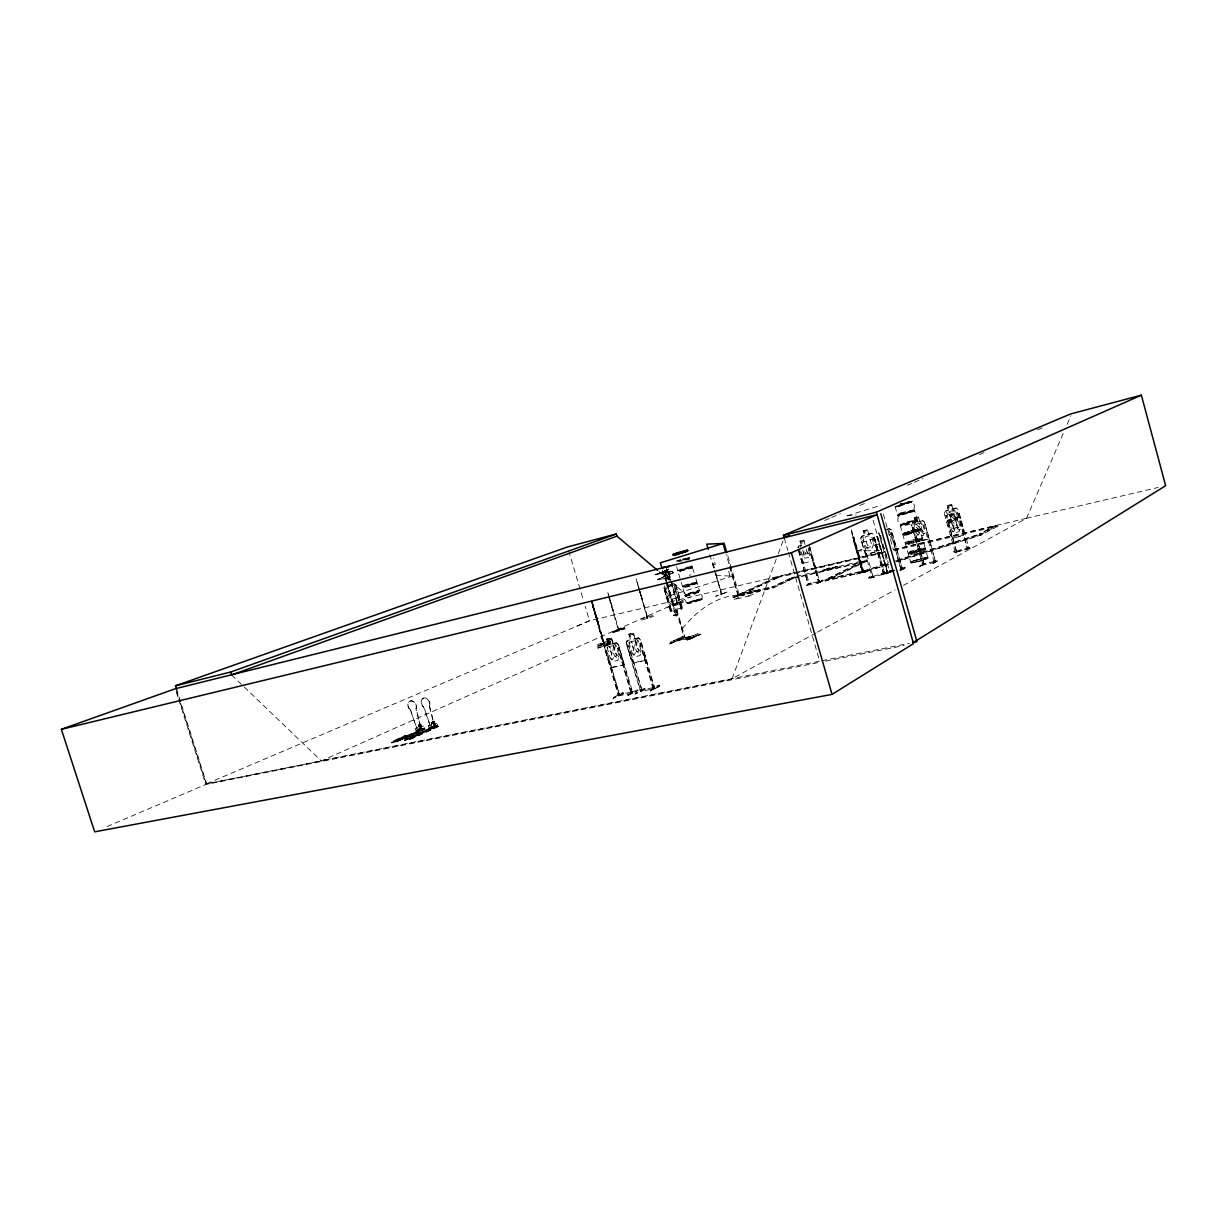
<?xml version="1.0" encoding="UTF-8"?>
<svg xmlns="http://www.w3.org/2000/svg" width="1227" height="1227" viewBox="0 0 1227 1227"><rect width="100%" height="100%" fill="white"/><g stroke="black" fill="none" stroke-linecap="round" stroke-linejoin="round"><path stroke-width="0.75" stroke-dasharray="5 3.75" d="M420.232 725.97C421.122 722.657 417.487 728.639 418.806 725.295C420.616 725.556 420.692 725.126 419.297 725.433M433.959 722.32C433.852 723.209 430.57 721.721 432.732 723.47M894.437 546.705L894.667 541.981L894.652 546.797M915.158 537.349L917.827 541.582L927.888 539.22L927.98 534.312M876.692 551.199L876.799 546.429L873.348 534.42M876.83 551.322L876.937 546.414M899.636 515.11L914.805 510.447L907.305 511.536L897.32 515.202L900.802 512.871M927.351 557.426L927.934 558.086A8.896 0.89 -15.5 0 1 914.115 562.487L910.802 562.764L900.265 525.509L917.014 520.524M904.054 524.45C890.894 528.653 918.532 523.408 917.597 520.509C912.044 518.868 894.943 532.671 898.302 516.153M925.127 547.963L917.566 520.555L907.842 522.073L900.281 525.555M922.735 539.236L922.75 539.036A9.018 0.813 -15.6 0 0 910.909 541.582A9.018 0.813 -15.6 0 0 908.732 543.622A9.018 0.813 -15.6 0 0 922.704 539.205L922.75 538.883M925.511 549.067L925.511 549.129A9.003 0.859 -15.6 0 0 913.686 551.475A9.003 0.859 -15.6 0 0 911.538 553.592A9.003 0.859 -15.6 0 0 925.511 549.159L925.541 548.73M418.944 726.399L418.269 725.586L419.251 725.817M420.048 724.651L419.404 726.047L419.925 724.697M420.401 725.034L419.557 724.942M419.818 725.28L420.631 725.341L418.361 726.185M420.708 725.51L418.269 725.863L420.953 724.85M432.625 723.409C431.168 723.24 435.784 721.323 432.318 723.501M434.373 722.304L433.039 723.178L433.192 722.043M432.763 722.78L433.821 722.596M432.548 722.381L432.425 723.332L433.606 722.703M961.232 521.23L961.094 526.122L950.388 529.19L947.581 525.156L950.48 529.021M680.065 578.515L676.629 566.782M685.418 568.592L692.657 567.043L691.645 568.162M420.186 724.651L419.665 725.955L418.407 725.801M419.481 726.231L420.539 725.28M433.453 722.166L433.361 721.905M684.957 569.359L677.718 570.724M917.551 520.754L905.419 524.711L900.143 525.033L905.541 522.15L917.229 519.742L914.79 511.199L898.287 516.153M622.917 692.58L623.224 693.5L613.117 698.255M613.638 698.148L613.592 697.289L613.868 698.224M692.688 566.889L678.102 571.797L691.66 568.162M623.055 693.378L613.086 698.378M645.08 689.083L635.034 693.976L645.08 689.083L644.727 688.194M644.911 688.96L635.034 693.976M914.79 510.539L897.627 515.8M669.651 643.945L683.209 637.687L683.04 636.476L683.485 638.04L669.681 644.022L683.209 637.687M670.74 643.362L669.727 643.792M667.151 583.975L663.884 572.702L664.957 570.662M692.672 567.089L677.841 571.337L691.997 566.353L691.246 562.549M952.229 515.953C953.195 511.782 941.002 509.481 951.585 516.598C947.06 524.865 952.842 524.604 952.766 517.303C956.385 523.607 961.615 520.647 953.456 516.03C957.566 508.469 952.535 507.963 952.275 515.263M810.986 582.764L804.774 586.368M811.062 583.392L804.759 586.475M886.63 573.04L886.17 573.853M886.692 573.699L891.093 571.567M914.115 562.487A8.896 0.89 -15.5 0 1 916.216 560.325A8.896 0.89 -15.5 0 1 927.903 558.101A8.88 0.89 -15.5 0 1 914.115 562.457A8.88 0.89 -15.5 0 1 916.216 560.294A8.88 0.89 -15.5 0 1 927.888 558.07L927.229 558.162M667.197 582.426L677.135 615.724C668.485 615.877 679.835 613.929 675.479 614.267M676.46 615.908L673.577 615.479M676.568 613.975L676.66 615.202M868.777 577.902L869.283 576.951L874.36 577.81L868.777 577.932L874.36 577.81M919.759 566.506L925.342 562.81L919.238 566.721L924.836 563.668M919.667 565.877L919.959 566.567M925.403 563.484L919.238 566.721M677.703 570.846L692.534 566.598L687.013 567.135L677.687 570.448L684.804 568.853M920.173 530.018L908.087 534.036M920.097 529.389L914.038 531.644M953.532 552.043L954.085 551.138L956.201 552.886L953.563 552.012L954.054 551.153M433.438 723.286L432.042 722.565L431.919 723.516M435.616 725.525L434.189 721.476L435.738 725.939L429.603 727.136L437.149 725.556L436.965 723.363L437.778 725.985L431.827 727.228L404.634 740.28L432.978 726.982L433.56 727.565M422.103 728.393L416.214 729.774L423.76 728.301L423.576 726.108L425.048 729.221L395.984 741.998L424.971 729.313L397.517 741.338M919.913 529.696L918.149 530.647L920.173 529.711M914.391 531.26L919.744 528.96L918.133 529.021M911.661 501.996L900.695 505.861M909.084 533.653L908.072 534.497L919.621 530.371M917.581 521.368L914.422 521.567M915.449 531.138L903.317 533.883M917.428 520.049L900.679 525.064M913.486 531.644L913.363 531.69M610.663 642.043L597.825 645.862L597.61 645.111L610.448 641.292L597.365 645.954L610.555 642.856M804.145 551.567C800.571 558.684 805.449 559.221 805.157 552.288C808.486 558.438 812.749 555.831 805.71 551.153M906.753 512.395C914.529 513.576 917.505 503.714 910.357 501.306L911.569 501.506M900.066 505.509L912.106 501.475M904.636 534.773L902.888 534.451M665.157 570.739L666.813 579.42M433.223 722.258L431.613 723.301M420.708 732.718L417.533 733.792L423.514 732.565L417.257 733.823L420.708 732.718L419.143 732.55L414.787 735.05M420.554 732.366L417.257 733.823M432.656 722.672L433.453 722.688M898.072 505.616L907.612 502.963L898.685 505.386M913.041 531.92L915.572 531.26M701.016 599.834L701.967 599.267L699.743 600.402M897.842 515.938L899.652 515.11M403.974 735.985L410.048 735.295L403.836 736.553L407.272 735.448L405.723 735.28L401.382 737.764M407.119 735.096L403.836 736.553M732.105 678.684L777.565 555.54M778.225 553.76L784.145 537.702L787.811 550.417M927.351 558.469L924.575 559.65M920.051 529.65L916.584 529.328M419.358 730.387L420.263 730.249L391.551 742.565C389.925 741.537 401.045 738.823 401.919 738.409M392.103 742.841L391.474 742.289L398.023 741.675M405.57 740.142C403.192 735.709 426.459 735.74 404.772 739.037M437.548 726.706L438.453 726.491L436.643 726.215L405.8 740.034L406.612 739.927M437.947 726.261L409.481 739.283L437.794 725.985M423.76 728.301L421.076 729.528L420.432 727.427L421.689 729.958L415.8 731.169L415.002 728.562L416.106 730.556L418.79 729.329L418.146 727.243L418.652 730.234M419.649 729.712L418.499 729.942M423.76 729.528L423.407 729.237M416.106 730.556L424.542 729.007M429.45 727.826L434.481 726.798L434.297 724.59L435.094 727.228L429.143 728.455L428.33 725.817L429.45 727.826L432.119 726.599L431.475 724.497L431.689 727.918M903.455 585.34L1026.57 518.269L1063.395 433.054M1067.153 424.358L1070.91 415.662M604.543 647.611L605.524 645.203L604.374 647.565L619.114 695.663L618.239 694.145M627.38 640.325L626.215 642.718L627.38 640.325L630.325 639.696M626.383 642.764L627.503 640.494L638.347 638.086M664.804 585.892L663.945 587.764L667.595 600.172L670.939 604.359L678.914 602.503L679.543 597.365L675.878 584.896L674.098 583.653M678.408 604.512L667.687 607.288M797.811 547.825L798.792 545.969L801.415 545.478L800.203 541.23M797.949 547.856L798.884 546.092M418.591 725.387L419.481 725.51L418.56 725.74M419.189 725.126L418.867 725.924M419.527 725.126L420.539 725.832M431.781 723.04L433.162 723.27M432.471 722.55L433.223 722.442M923.41 563.53L922.29 563.76L922.673 565.126L911.63 525.095L912.75 523.085L922.704 520.662L924.529 521.981L935.664 562.181L924.345 522.104M944.376 513.085L945.496 511.153L955.956 508.131M946.738 522.211L947.919 520.156L950.864 519.312L949.591 514.803L954.161 513.5L955.419 517.993L958.517 517.104M946.922 522.227L948.026 520.294L958.486 517.273L960.281 518.392L963.594 530.371M693.577 637.242L693.117 635.663L676.506 639.788L677.028 640.985L693.071 637.488L693.117 635.663M677.503 640.586L676.506 639.497L676.997 640.847M865.526 572.15L865.418 571.521C859.268 570.463 859.59 573.576 865.618 572.257M418.852 725.372L419.619 724.835M702.043 599.221L698.24 599.19M628.976 634.206L630.632 639.804L628.837 642.181L631.92 652.611L635.601 656.568L640.003 655.617L641.046 650.617L637.948 640.172L635.034 638.822L633.27 633.27L628.884 634.252M914.192 560.616L910.725 562.227L911.354 562.84M799.927 547.365L801.415 545.478M915.695 522.533L913.992 524.573L916.385 533.116L919.56 536.276L923.548 535.325L924.667 531.153L922.259 522.579L919.683 521.567L918.486 516.782L914.161 517.855L915.511 522.411M951.032 519.404L949.177 521.567L951.523 529.972L954.805 532.917L959.054 531.69L960.312 527.426L957.98 519.036L955.281 518.177M658.454 573.929L655.678 574.435M701.522 599.052L694.697 600.325M688.301 602.304L687.212 603.439L701.737 599.159M690.908 603.055L687.243 603.454L688.439 602.825M655.31 574.696L655.939 574.374M701.936 599.267C705.218 585.708 677.457 594.021 687.396 603.454M685.571 596.015L694.329 594.313L699.835 591.414L685.479 596.383M685.187 596.061L690.632 593.531L699.819 591.537L684.881 595.371L687.105 593.73L697.381 590.754M695.924 578.592L696.66 582.288L682.534 586.368L680.31 579.374M874.145 577.764L869.253 576.951L868.777 577.932M672.365 571.629L673.776 572.534L657.611 579.589M393.207 742.657L392.333 742.749L423.254 728.961M397.257 741.814L397.272 740.541L391.321 741.752M682.979 636.491L670.448 642.212L683.04 636.476M622.472 693.531L623.224 693.5M692.411 567.81L694.727 574.481M687.488 602.932L698.316 599.374M689.727 558.208L687.733 557.764M689.773 557.579L682.273 560.202M677.488 602.518L677.442 602.426M659.451 579.481L658.224 579.42L662.12 577.595M658.393 579.451L659.221 578.715M677.243 603.807L667.779 570.969L665.417 566.168M683.47 602.058L672.672 604.804L683.071 601.598M913.21 531.46L915.02 531.414M883.026 572.733L884.636 572.288L885.02 573.622M909.008 533.699L908.363 533.837M891.262 571.721L871.968 577.718C869.698 576.107 874.636 575.126 873.225 577.38L862.918 540.662L861.737 541.03M910.756 532.38L903.241 535.325L906.354 535.003M903.087 534.635L914.989 530.724M903.486 533.254L903.471 534.497L908.103 534.067M969.1 548.454L955.327 552.411L954.836 551.046L956.17 550.724M679.144 619.896L684.083 637.733L685.065 637.442L676.875 610.11M684.099 637.749L684.697 637.519M816.108 632.933L731.123 679.221L206.688 783.746L176.611 689.436M817.78 632.012L895.05 589.911M1026.57 518.269L894.008 549.451M934.222 561L934.284 562.487L934.084 561.03M933.21 563.469L938.67 560.478M933.057 563.607L938.394 559.849L933.103 563.392M934.008 561.521L924.038 563.714M922.382 563.76L922.827 565.095L935.925 562.058L935.541 560.708L933.9 561.138M911.339 501.705L912.182 501.552L911.477 501.183M924.299 564.681L913.732 527.564L912.566 527.855M979.836 535.049L995.634 526.628L995.342 525.57L979.545 533.96L979.836 535.049L982.244 534.481L997.996 526.076L997.704 525.018L979.545 533.96M907.106 502.963L906.508 502.733M923.977 564.819L923.778 563.362M890.695 532.947L892.044 532.579L902.566 569.359L901.032 569.773L890.894 532.855L901.032 569.773L900.756 568.346M900.357 570.693L905.955 567.733L905.051 567.165L899.437 570.126L899.652 570.892L905.403 567.794M900.894 568.316L902.182 568.009L902.489 569.359L891.247 529.819L889.391 528.561L886.6 529.22M886.139 573.96L891.799 570.954M890.833 570.601C891.784 574.589 888.287 569.021 889.82 572.319L878.716 532.825M890.879 570.816L886.569 573.07L892.228 570.156M594.083 610.509L603.684 644.712M592.978 605.003L604.574 643.792L603.377 641.491M603.5 642.641L604.65 645.939L603.469 643.7M650.003 689.957C668.47 681.691 654.911 685.187 650.295 690.908L660.279 686.016L659.221 685.233M653.132 688.945L639.819 643.423L641.46 642.979L639.819 643.423M650.295 690.908L659.635 686.016L650.463 690.74M636.153 578.761L647.764 618.301L637.15 582.288M701.507 599.021L689.267 602.886M727.764 555.862L739.406 595.494M653.117 687.089L654.574 686.783L655.065 688.454L640.387 691.537M654.497 686.783L654.344 688.73L640.325 639.666L638.362 637.887L640.463 639.558L654.804 688.485M652.779 687.749L641.89 689.865M618.73 631.015L618.408 629.942M619.144 630.877L618.101 628.837M646.782 617.426L647.35 618.408L638.009 585.892M676.2 610.31L684.697 637.626M641.675 689.375C642.703 693.424 639.451 686.016 640.801 691.307L626.491 642.703M644.804 688.148L635.479 692.964L635.831 693.807M642.242 691.016L628.669 645.801L642.028 691.046M646.506 616.276L646.767 617.534M863.256 572.211L853.348 537.073L863.578 572.181M637.12 689.712L638.147 690.494L628.071 695.372L627.795 694.436L637.212 689.773M631 693.408L631.215 691.491L631.245 693.362M628.071 695.372L637.519 690.494M630.647 692.227L619.942 694.298M619.482 693.991C619.252 698.117 621.337 692.35 617.979 694.313M887.75 564.389L864.79 571.92L825.173 580.969L824.866 579.88L864.483 570.816L887.443 563.3M613.515 697.396L622.948 692.58M927.888 539.22L917.888 541.398L915.281 537.288M677.381 602.917L673.332 604.85L677.013 603.009M668.746 572.994L677.749 603.669L667.549 569.497L671.016 578.991M618.393 694.114L618.393 695.954L605.524 650.908L606.798 650.632L619.635 695.709M817.121 583.454L823.532 580.601L817.09 583.653L822.703 580.049L816.906 582.917M819.743 580.892C816.446 582.119 820.572 579.635 820.096 582.15M818.332 581.659L809.268 583.745M825.173 580.969L863.609 562.027L863.302 561L824.866 579.88M866.86 561L828.593 579.88L828.286 578.807L866.569 559.972L866.86 561L792.979 578.162L772.642 587.779L772.35 586.751L792.688 577.15L792.979 578.162M798.47 550.478L808.348 584.911C811.062 583.945 807.795 583.239 809.651 584.543M884.774 549.129L882.152 544.941M644.804 654.635L644.988 660.525L644.742 654.589M925.143 524.88L923.946 525.156L934.284 562.503M924.468 522.012L922.704 520.662M913.732 527.564L924.161 564.711M911.63 525.095L923.057 564.957M879.56 535.585L880.71 535.309M645.095 660.463L633.899 662.887L630.647 657.687L634.068 662.626L644.927 660.31M887.55 571.368C885.158 571.629 888.793 570.862 887.934 572.702L872.811 519.282M672.059 584.543L668.47 586.399M737.289 595.126L773.332 586.797L793.7 577.181L793.992 578.193L773.623 587.825L737.58 596.138L737.289 595.126L777.059 576.69L777.335 577.672L737.58 596.138M622.733 665.065L622.81 659.359L622.902 665.233L612.012 667.565L608.791 662.411L612.166 667.304M891.247 529.819L888.67 528.898M669.313 577.702L663.746 578.592M914.161 517.855L915.633 522.564M748.93 596.107L759.13 591.307L758.593 589.435L744.053 592.794L733.746 597.58L734.298 599.466L748.93 596.107L748.378 594.205L758.593 589.435M734.298 599.466L744.59 594.666L744.053 592.794M733.746 597.58L779.36 577.196L779.084 576.215L740.525 594.098L741.691 595.402C732.795 594.052 744.007 596.767 740.863 594.911M664.19 571.245L670.264 568.438M658.209 573.699L668.608 569.282M812.535 556.475L812.565 560.984L803.593 563.116L801.139 559.19M640.387 689.651L640.479 691.507L627.058 646.246L628.669 645.801M862.458 572.411L863.961 571.997L853.915 536.905L852.52 537.288L862.474 572.426L850.878 529.834M434.481 726.798L437.149 725.556M410.293 739.175L437.656 726.675M410.784 737.81L411.474 738.93L438.453 726.491M617.748 648.285L619.359 647.856L617.748 648.285L631.199 693.393M699.513 634.114L687.151 639.788L700.801 634.175L688.47 639.927L687.105 640.218L686.645 638.638L699.068 632.963L699.743 634.267L687.105 640.218M424.404 728.715L396.428 741.599M433.837 724.682L436.965 723.363M415.416 735.679L409.573 737.442L412.18 735.648L420.784 733.823L414.619 734.513M432.978 726.982L404.634 740.28L432.686 727.672M618.653 695.908L632.825 692.902L618.377 644.451L622.702 659.405M605.202 651.062L606.798 650.632M635.141 638.607L638.362 637.887M688.301 639.758L700.801 634.175L699.451 634.543L699.068 632.963M664.85 574.85L664.052 575.141L664.85 574.85L666.445 580.264M396.137 740.157C397.502 737.105 417.701 734.881 401.214 737.228M434.251 722.335L432.027 723.04M419.787 729.988L391.229 743.01L419.511 730.402M428.33 725.817L431.475 724.497M415.002 728.562L418.146 727.243M432.364 721.859C437.241 732.856 428.438 720.356 434.189 721.476M420.432 727.427L423.576 726.108M616.291 642.994L605.54 645.417L608.515 644.543L606.751 639.037L611.491 637.948L613.147 643.5M418.79 724.728L420.14 729.114L418.79 724.728L420.815 724.237L421.935 728.731L420.815 724.237M681.154 609.19L680.816 607.81L682.105 607.488M681.215 609.19L674.313 585.417L675.678 585.034L682.764 608.761L682.365 607.365L681.307 607.61M666.644 569.926L667.657 569.466M663.945 571.261L667.672 569.604M820.096 582.15L818.777 582.534L809.022 547.871L818.731 582.534M809.881 547.717L819.897 582.258L808.302 584.926L798.348 549.42M669.957 610.294C672.289 608.362 672.028 613.699 670.97 610.08C666.706 614.451 681.89 608.163 682.641 608.776M680.862 608.193L671.675 610.264M606.751 639.037L608.623 644.727L606.966 647.043L610.034 657.365L613.653 661.292L617.994 660.356L618.991 655.417L615.908 645.065L613.04 643.73M670.494 611.644L663.807 587.886L670.954 611.46M956.692 551.935L946.4 515.417L956.539 552.058M967.336 547.457L968.763 547.104L969.054 548.392M957.474 512.226L967.52 548.837L957.474 512.226L958.793 511.889L968.993 548.469L955.204 552.38M801.185 545.402L800.035 541.122L803.854 540.187L805.065 544.435M180.507 703.148L206.274 783.93L321.305 760.909L690.172 597.058M429.312 706.108L429.527 706.016A5.322 4.018 66.4 0 0 427.333 698.853A5.322 4.018 66.4 0 0 421.72 700.065A5.322 4.018 66.4 0 0 423.913 707.227L430.508 726.614L423.714 707.319A5.322 4.018 66.4 0 1 421.521 700.157A5.322 4.018 66.4 0 1 427.134 698.945A5.322 4.018 66.4 0 1 429.312 706.108L434.481 725.801L429.527 706.016M666.982 582.073L673.47 605.801L667.672 585.785M677.442 602.534L677.749 603.669M410.401 710.157L410.6 710.065A5.291 3.972 66.5 0 1 408.422 702.948A5.291 3.972 66.5 0 1 413.959 701.752A5.291 3.972 66.5 0 1 416.152 708.869L421.091 728.531L415.938 708.961A5.291 3.972 66.5 0 0 413.76 701.844A5.291 3.972 66.5 0 0 408.208 703.04A5.291 3.972 66.5 0 0 410.401 710.157L417.165 729.344L410.6 710.065M800.035 541.122L803.854 540.187L804.927 544.635M740.924 594.957C734.912 595.862 739.39 592.871 739.283 595.494M914.008 531.306L914.268 531.076M918.072 530.233L919.406 529.849L918.44 529.972M674.313 585.417L681.368 609.144M675.678 585.034L682.227 608.945M721.031 593.439L721.614 594.62M721.737 593.331L721.307 594.62L714.743 570.218M903.471 533.27L914.698 529.757L919.468 529.543M906.247 532.211L902.75 534.405M903.609 533.944L914.897 530.401M903.9 534.757L905.066 534.266M664.896 587.626L671.706 611.368L664.896 587.626L663.546 588.009M206.688 783.746L589.512 620.755L797.719 571.843M824.621 520.478L829.897 518.223M831.645 517.487L840.449 513.745M859.805 505.509L865.081 503.254M907.305 485.294L912.581 483.039M914.345 482.288L923.133 478.545M979.437 454.588L984.714 452.349M1037.49 429.879L1042.766 427.64M107.025 826.569L205.799 784.498L819.943 662.258L819.651 661.23L322.471 760.387M576.843 626.138L589.512 620.755L585.248 606.414M677.856 613.914L676.353 610.31M699.681 600.095L700.862 599.604M911.446 502.027L906.676 503.683M697.212 591.736L699.421 590.632L697.335 583.438L688.01 586.797L682.657 587.457L693.5 584.604L696.951 582.411L682.365 586.797L697.089 582.856L682.749 587.702L684.865 594.972L697.227 591.736M886.554 571.537L886.983 572.84M895.909 506.429L897.106 505.953M906.661 502.794L911.676 502.027M911.324 501.659L905.541 503.576M852.918 537.273L862.412 572.442L862.014 571.153L863.241 570.892M863.102 570.938L862.044 571.168M664.221 571.261L657.733 573.807M604.528 645.969L593.439 607.794L603.577 642.749M737.565 594.742L738.378 595.831L726.185 554.343M688.945 558.561L686.169 559.558M689.083 559.006L686.307 560.003M687.933 559.987L689.145 559.527M738.455 594.574L774.467 586.261L774.774 587.288L738.746 595.586L738.025 594.65M738.255 595.862L730.203 566.644M676.23 561.199L677.442 560.739M675.632 615.525L676.921 615.172M632.089 691.445L630.571 691.767M904.667 533.024L910.403 531.122M904.805 533.454L910.526 531.536M904.514 534.328L918.149 530.555M661.583 577.549L667.825 575.218M689.513 602.043L694.635 600.141M699.605 599.896L687.473 603.285M699.743 600.356L690.878 603.055M890.817 572.089L890.618 570.632L889.713 570.846M905.833 503.423L906.155 503.131M901.293 505.509L896.784 506.797M901.4 505.647L900.526 505.647M884.667 573.653L874.36 537.027M654.911 574.757L658.531 573.515M872.826 576.046L873.21 577.38M871.876 577.733L871.63 576.429M677.427 560.754L678.976 560.218M677.503 561.26L680.862 560.156M826.446 568.853L830.326 568.668L822.657 570.448L826.108 570.018M826.047 569.374L823.685 570.938L826.292 569.604M834.007 567.441L837.32 566.322L834.207 568.132M833.225 567.702L830.863 569.267L833.486 567.932M837.32 566.322L829.82 568.776L833.271 568.346M833.793 567.856L836.477 566.506M830.142 567.994C826.952 567.15 827.473 571.291 826.707 569.067M738.179 595.831L729.498 566.782M619.742 695.678L606.475 650.785M631.322 693.24L618.086 648.147M914.575 531.889L916.554 531.168M808.608 584.788L807.933 583.669L809.36 583.27M818.976 582.411L818.746 581.107M904.054 524.45L914.437 521.567M900.787 512.871L914.406 509.726M678.976 560.218L680.755 559.65M679.191 561.168L681 560.601M896.554 560.402L981.431 533.653L981.738 534.727L897.827 561.475M888.701 564.389L866.814 571.368L826.308 580.402L826.001 579.328L866.507 570.264L888.394 563.285M897.52 560.386L981.431 533.653M981.738 534.727L896.86 561.491L899.161 561.629L894.376 561.445M886.707 571.889L887.596 571.368M873.179 576.337L883.317 573.116M894.038 569.942L881.032 574.083L881.247 574.85L894.529 570.708M894.222 570.524L881.523 574.85M888.011 572.656L882.259 572.81L887.428 573.638L882.627 573.423M856.339 574.19L868.9 570.34M727.059 592.074L715.694 596.261L727.044 592.12M732.427 597.012L744.544 593.883L732.596 597.549M673.546 615.571L674.006 614.696M864.468 535.386L861.645 536.26L860.572 538.331L864.069 550.463L866.768 554.481L876.891 551.322L866.753 554.481L864.069 550.463M868.777 534.052L871.691 533.131L873.517 534.312L884.774 573.699M871.676 533.3L861.737 536.398L860.787 538.346L872.305 577.672M883.501 572.641L883.578 574.067L873.179 537.395L874.529 537.027M887.428 573.638L877.136 536.107L887.673 572.656M861.768 542.61L874.667 538.576M857.428 550.862L881.998 543.147M712.948 563.116L714.497 568.454M863.333 530.984L867.397 529.727M670.003 595.632L733.547 575.785M955.281 552.349L944.207 513.07L945.388 511.015L948.333 510.171L947.045 505.662L951.631 504.343L952.873 508.852L955.986 507.963L957.888 509.144L963.778 530.371L963.624 535.248L952.919 538.316M847.428 515.662L880.879 505.325M675.985 615.479L666.184 582.38M905.204 512.671L897.366 515.401L914.468 509.865M912.228 531.904L919.636 530.401M692.902 601.184L694.789 600.616M900.419 503.929L902.566 503.269L900.403 503.944M900.495 504.266L904.897 502.993M673.562 605.647L663.884 572.702M591.874 600.77L593.469 606.982M593.193 607.319L593.009 606.414L593.055 607.365M591.644 602.426L593.162 607.181L591.797 602.396M593.485 608.853L593.009 607.227M594.251 611.429L604.021 646.138L603.577 644.068M641.552 597.794L640.555 593.96M611.951 606.798L613.285 610.632L611.107 603.377M641.522 597.672L642.028 598.439L641.66 597.641M596.905 618.423L598.255 622.442L596.889 618.393M598.116 624.374L596.874 620.218L598.255 624.328M652.917 615.509L641.092 618.929M641.614 620.126L653.47 616.429M624.512 627.457L612.58 631.736L624.528 627.518M612.58 631.736L624.666 627.963M612.825 632.779L624.88 628.577L625.095 629.313M612.672 632.273L624.896 628.638M610.141 640.095L597.595 644.528M604.175 642.81L603.515 641.966M610.448 642.733L597.58 646.66M597.794 647.917L610.831 644.19L610.601 643.393L597.825 648.055L610.816 644.16M619.175 631L607.15 590.478M637.135 582.58L641.859 598.485M637.841 584.19L637.258 582.534M883.777 574.006L873.179 537.395M945.204 515.815L946.462 515.447M949.775 514.911L954.039 513.684M963.471 535.125L952.98 538.132L950.265 534.22M956.554 551.015L967.259 547.886M970.143 548.668L967.888 547.181L970.879 548.668L970.005 548.162M682.626 559.098L686.246 558.116M682.779 559.589L690.141 558.239M682.918 560.018L688.086 558.668M680.51 561.26L682.427 560.724M904.376 503.975L899.974 505.171M890.817 572.104L890.495 570.739L889.452 570.984M685.556 569.098L692.688 567.58M910.342 530.908L914.775 529.987M909.989 532.533L912.98 531.766M910.143 533.07L914.805 531.26M914.406 531.72L913.195 531.997M714.329 570.325L721.951 594.42M678.638 561.199L680.387 560.739M684.927 560.003L688.163 559.205M904.882 502.963L910.495 501.659M906.186 503.438L905.112 503.53M689.375 575.264L691.123 574.819M670.341 610.141L670.908 611.475M685.847 585.785L687.595 585.34M808.884 583.454L808.378 583.5M819.268 581.077L820.019 582.165M912.719 530.831L918.363 529.681M909.989 532.549L905.925 533.5M721.798 594.451L715.019 570.233M914.345 517.978L918.394 516.966L919.621 521.598M808.823 547.963L810.081 547.625M668.776 584.926L671.43 584.297L673.884 585.371L676.445 594.098L676.215 598.147L670.893 599.389L668.485 595.985L665.924 587.288M667.917 586.813L671.89 585.846L674.451 594.574L670.463 595.509M889.161 534.895L892.458 534.098M906.922 502.104L908.854 501.659M632.227 693.163L619.037 648.009M653.853 688.669L640.157 643.27M898.317 506.49L900.235 506.045M799.206 571.659L885.342 551.337M1026.478 518.285L1158.227 487.441M884.345 551.828L777.995 576.721L778.271 577.702M893.685 549.635L994.437 526.046L994.729 527.104M777.335 577.672L885.633 552.349M893.962 550.662L997.996 526.076M795.295 576.813L791.599 577.672L791.89 578.684L799.283 576.966M796.384 576.291L866.569 559.972M801.124 576.537L865.817 561.521L865.526 560.478M823.455 580.555L817.151 583.5M901.063 568.27L902.029 568.04M934.391 560.954L935.388 560.724M923.44 563.515L922.443 563.745M606.966 639.19L611.291 638.224M914.851 530.279L916.768 529.849M914.974 530.693L916.891 530.294M906.078 534.098L908.026 533.714M906.339 534.987L908.271 534.543M613.04 643.546L616.307 642.795L618.377 644.451M627.058 646.246L628.347 645.954M676.568 639.42L693.362 635.877M676.506 639.788L693.224 635.831M677.549 640.402L693.654 636.874M670.509 642.15L671.016 643.73M676.798 640.77L692.964 637.319M612.058 667.35L622.841 665.019M432.134 721.967L433.959 721.583M908.824 501.628L910.403 501.337M898.164 505.999L895.511 506.444M395.984 739.62L404.68 737.136M409.404 736.906L418.162 734.421M618.163 694.267L619.742 693.807M630.755 691.721L632.166 691.307M641.583 689.405L640.034 689.865M652.887 687.243L654.405 686.813M404.941 739.574L411.474 738.93M627.795 694.436L628.239 695.218M821.875 660.724L909.468 643.316M825.556 661.138L904.161 645.494M658.608 579.589L664.052 578.607M916.891 530.263L918.456 530.003M917.014 530.816L918.548 530.539M905.971 533.745L903.333 534.128M904.621 534.757L906.186 534.497M697.365 590.754C707.58 590.034 683.715 593.347 684.973 595.785M924.637 557.764L927.305 557.441M673.04 605.923L678.178 603.454L677.81 602.334M740.019 595.586L748.378 594.205M663.914 578.684L668.838 577.856M689.298 603.07L687.243 602.948M657.442 579.558L659.298 579.451M895.725 506.95L896.799 506.812M897.827 514.481L914.775 510.585M846.875 515.769L856.262 515.003M407.272 735.448L403.806 736.154M610.555 643.086L610.279 642.166M852.52 537.288L853.363 537.135M876.676 536.245L887.581 573.484M856.875 550.938L881.646 550.478M729.712 563.009L729.206 563.162M894.238 560.954L899.222 561.506M712.626 564.374L715.295 564.389L713.5 558.254M715.862 575.555L732.504 576.077M737.81 595.248L741.031 595.601M674.068 615.218L677.135 615.724M905.081 567.165L899.698 570.678M673.761 572.457L667.856 575.31M886.507 529.404L889.023 530.401L891.4 538.868M696.936 582.043C671.675 586.92 683.914 589.65 696.982 582.212M954.146 551.736L956.201 552.886M958.486 517.088L960.404 518.3M616.199 643.04L618.147 644.604M659.037 571.629L669.206 580.202M670.663 581.429L689.528 597.334M231.596 674.927L321.305 760.909M950.112 534.282L952.934 538.316M803.7 562.917L801.262 559.129L798.486 549.435M669.497 579.988L667.626 576.843L667.764 579.451M670.019 579.727L667.703 575.892L667.427 571.092L665.525 571.997L667.611 579.052L669.068 578.377L666.997 571.322L667.105 575.156L664.819 572.442L667.043 576.153L667.181 579.221M647.074 616.567L647.887 618.239M646.66 616.69L647.058 617.472M925.143 548.024L925.526 548.653A9.018 0.859 -15.6 0 1 911.4 553.07A9.018 0.859 -15.6 0 1 913.548 550.969A9.018 0.859 -15.6 0 1 925.357 548.653M176.504 690.571L179.94 701.338M176.412 692.381L178.13 697.795M178.713 699.605L205.799 784.498M596.291 618.331L593.27 608.055L596.322 618.439M593.101 606.782L593.485 608.025M608.776 595.34L608.239 594.006M593.162 605.11L593.546 606.353M400.063 739.252L394.128 740.464M593.009 606.414L593.316 607.902M596 614.819L596.966 617.994L595.862 614.144M593.485 607.012L596.138 615.755M595.969 616.598L596.935 619.819L595.831 615.908M639.65 590.831L640.755 594.343L639.896 591.368M593.592 607.396L604.466 643.838M611.399 638.178L612.933 643.776M591.736 600.816L593.07 605.448M604.65 647.565L609.037 662.289M568.699 550.862L583.116 599.251M635.034 638.822L633.485 632.994L628.776 634.052L630.54 639.85M626.307 642.672L630.647 657.687M609.298 596.874L611.936 605.77M608.868 597.748L618.761 631.123L618.224 629.282M596.215 616.015L595.11 612.411L596.399 616.844L593.423 606.69M662.503 570.095L665.709 581.046M666.123 582.764L675.709 615.555M610.985 602.764L611.966 606.107M728.639 571.261L730.019 575.984M712.672 563.116L714.099 568.576M709.758 554.619L713.823 568.576M773.332 586.797L773.623 587.825M809.16 545.141L819.621 582.334M808.21 548.745L809.575 553.5L808.639 557.365L805.081 558.224L802.197 555.279L801.292 552.119M806.308 549.205L807.657 553.96L804.099 554.819L802.734 550.064M799.728 550.125L809.529 584.635M788.332 552.227L819.13 659.405M593.224 605.417L593.669 606.982M593.162 607.089L593.607 608.669M833.593 567.181L834.069 568.086M885.894 553.638L887.965 560.969M880.511 535.401L888.287 562.902M878.885 532.855L882.274 544.895M866.507 570.264L866.814 571.368M865.587 570.264L865.894 571.353M864.483 570.816L864.79 571.92M851.431 529.742L863.455 572.227M927.873 557.871L925.541 549.328M895.05 506.46L897.305 514.45M883.348 514.098L893.409 549.727M981.953 533.408L982.244 534.481M980.358 533.699L980.664 534.788M598.255 622.442L596.675 617.35L598.07 622.334M593.07 604.758L593.27 605.647L592.932 604.804M608.5 594.635L608.423 594.175M812.412 556.475L812.427 560.862M682.35 628.607A1106.739 258.498 82.8 0 1 744.191 594.896M924.729 533.254L923.333 533.73L919.759 529.865C919.974 537.303 914.544 536.859 918.64 529.082C911.124 524.297 915.771 521.536 919.268 527.794C919.084 520.647 924.299 521.245 920.388 528.622L924.729 533.254M615.279 645.433L614.144 652.227C622.503 658.27 618.362 662.028 613.515 653.654C614.083 662.764 608.132 661.522 612.227 652.687C603.822 646.767 608.623 643.408 612.856 651.169L613.776 645.601L615.279 645.433M637.304 640.555L636.123 647.396C645.003 653.73 639.85 657.089 635.479 648.853C636.046 658.025 629.988 656.813 634.19 647.871C625.647 641.89 630.555 638.515 634.819 646.338L635.77 640.709L637.304 640.555M960.465 529.481L958.977 530.064L955.296 526.429C955.066 533.944 949.775 533.806 954.115 525.739C946.232 521.352 951.293 518.438 954.805 524.404C954.759 517.411 960.296 517.349 955.986 525.171L960.465 529.481M873.578 543.5L872.458 547.779L868.455 549.036L865.28 546.107L862.888 537.671L864.606 535.493L863.148 530.877L867.489 529.527L868.67 534.236L871.185 535.079L873.578 543.5M957.796 518.3L956.523 522.564L952.275 523.776L948.992 520.831L946.646 512.426L948.502 510.263L947.244 505.754L951.508 504.542L952.766 509.052L955.45 509.88L957.796 518.3M666.598 572.181C691.507 568.592 635.08 577.994 666.552 572.181M671.921 571.552L673.316 572.564L671.89 571.583M669.114 572.902L668.316 573.193L669.114 572.902M869.038 535.754L865.035 536.997L867.428 545.432L871.431 544.174L869.038 535.754M866.829 530.708L864.253 531.506L864.682 533.009L867.259 532.211L866.829 530.708M596.813 619.129L597.932 623.485L596.797 619.114M950.94 505.509L948.21 506.291L948.64 507.794L951.37 507.012L950.94 505.509M953.164 510.539L948.916 511.766L951.262 520.187L955.511 518.96L953.164 510.539M953.471 514.65L950.741 515.432L951.17 516.935L953.9 516.153L953.471 514.65M955.695 519.681L951.462 520.908L953.793 529.312L958.042 528.085L955.695 519.681M803.332 541.214L801.047 541.782L801.446 543.193L803.731 542.641L803.332 541.214M917.888 517.917L915.327 518.53L915.756 520.064L918.333 519.435L917.888 517.917M920.112 523.101L916.124 524.052L918.517 532.61L922.52 531.659L920.112 523.101M610.893 639.267L608.117 639.896L608.669 641.736L611.445 641.123L610.893 639.267M632.871 634.328L630.049 634.972L630.601 636.828L633.423 636.199L632.871 634.328M613.592 645.571L609.267 646.537L612.35 656.874L616.675 655.924L613.592 645.571M635.586 640.693L631.184 641.66L634.282 652.089L638.684 651.138L635.586 640.693M922.428 538.208L922.413 538.208A8.896 0.782 -15.6 0 1 908.501 542.487A8.896 0.782 -15.6 0 1 910.649 540.493A8.896 0.782 -15.6 0 1 922.29 538.147M911.784 554.129A8.88 0.844 -15.6 0 0 925.557 549.773A8.88 0.844 -15.6 0 0 913.885 552.043A8.88 0.844 -15.6 0 0 911.784 554.129M914.023 562.15A8.896 0.89 -15.5 0 0 927.811 557.764A8.896 0.89 -15.5 0 0 916.124 559.987A8.896 0.89 -15.5 0 0 914.023 562.15M911.308 552.457A8.88 0.844 -15.6 0 0 925.081 548.101A8.88 0.844 -15.6 0 0 913.425 550.386A8.88 0.844 -15.6 0 0 911.308 552.457M908.977 544.159A8.896 0.798 -15.6 0 0 922.75 539.819A8.896 0.798 -15.6 0 0 911.109 542.15A8.896 0.798 -15.6 0 0 908.977 544.159M908.593 543.101A9.018 0.798 -15.6 0 0 922.566 538.699A9.018 0.798 -15.6 0 0 910.756 541.076A9.018 0.798 -15.6 0 0 908.593 543.101"/><path stroke-width="1.5" d="M662.979 567.595L669.19 566.429M663.025 567.441L669.421 566.337M687.657 550.294L686.737 550.325M683.316 551.583L682.503 551.874L683.669 551.506M682.411 552.349L685.402 551.291M673.04 554.589L675.325 553.546L673.347 554.374M673.914 554.573L673.117 554.865L678.347 553.806M61.35 729.313L791.354 552.779L877.075 514.65L175.246 688.761L61.35 729.313L94.678 831.829L832.044 694.39L913.517 643.638L876.385 512.211L1141.355 395.171L1165.65 485.693L913.21 642.565M680.74 552.641L673.286 555.294L677.902 554.144M684.006 551.889L678.347 553.776M687.365 550.494L685.387 551.306M683.485 551.644L687.549 550.509M673.424 554.65L687.549 550.54M682.964 551.705L678.73 552.779M789.421 535.447L784.145 537.702L783.47 535.34L1070.465 414.005L1141.355 395.171M673.899 554.527L684.267 551.675M685.494 551.567L686.691 551.122M657.595 570.402L616.936 536.138L231.596 674.927L230.691 672.028L175.461 685.816L176.611 689.436M230.691 672.028L616.291 533.975L616.936 536.138M175.461 685.816L567.534 546.951L616.291 533.975M675.325 553.576L684.16 550.938M676.859 553.024L678.654 552.472M677.105 553.776L678.868 553.208M682.166 552.702L683.945 552.135M680.74 552.625L682.733 552.257M683.148 552.012L687.856 551.061L677.335 554.328M676.737 554.681L678.5 554.221M783.47 535.34L876.385 512.211M684.129 550.923L686.783 550.356M683.056 552.181L683.776 551.889M913.517 642.381L916.937 641.69L880.771 513.668M661.966 568.27L660.356 562.81L724.083 543.178L726.706 552.242M725.663 552.533L723.04 543.484L706.721 544.159L708.24 549.389M791.354 552.779L832.044 694.39"/></g></svg>
